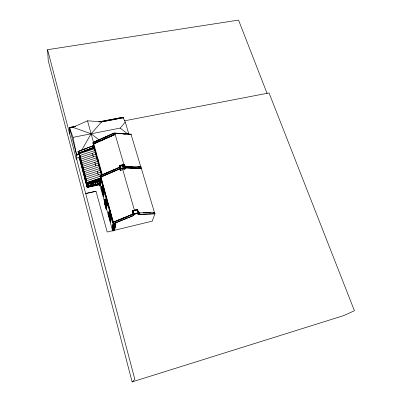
<?xml version="1.0" encoding="UTF-8"?>
<svg xmlns="http://www.w3.org/2000/svg" width="402" height="402" viewBox="0 0 402 402"><rect width="100%" height="100%" fill="white"/><g stroke="black" fill="none" stroke-linecap="round" stroke-linejoin="round"><path stroke-width="0.6" d="M76.45 154.489L76.365 159.358L47.572 49.697L238.552 20.1L267.094 93.41M76.656 155.041L69.42 127.575L74.953 126.489M78.757 153.971L78.913 154.604L76.666 155.026M78.752 154.227L78.722 153.082L93.681 147.283M100.606 181.041L87.008 184.041L78.857 153.242L81.712 152.659M79.234 157.529L87.144 187.422L99.254 184.734M79.918 156.413L79.671 158.112M79.651 155.137L79.702 158.051L79.802 155.051M79.938 158.127L80.616 160.694M80.34 157.996L80.636 160.358M80.676 161.368L80.742 159.509M80.722 161.539L80.787 159.689M80.807 161.403L81.49 163.981M81.189 161.187L81.149 162.297L80.817 161.046M81.234 160.74L81.505 163.649M81.556 164.594L81.315 164.725L81.571 164.599M81.47 164.664L81.556 162.328M81.511 165.383L81.812 162.82M81.551 164.674L81.616 162.82M81.691 162.84L81.541 165.297M81.752 165.423L81.797 164.202M81.872 165.423L82.561 167.951M81.928 163.976L82.219 166.327M82.621 166.599L82.576 167.684L82.244 166.428M82.646 168.8L82.696 167.594M82.767 168.81L83.445 171.302M82.822 167.358L83.103 169.679L83.154 168.594M83.179 168.699L83.46 171.021M83.526 172.126L83.611 170.337M83.651 172.141L84.335 174.649M83.737 170.167L83.988 173.021M84.043 171.95L84.345 174.367L84.4 173.302M84.41 175.468L84.5 173.694L85.817 178.483M84.536 175.488L85.219 178.006M84.631 173.533L84.877 176.372L84.963 174.785M84.988 174.89L85.234 177.724L85.319 176.146M85.34 178.84L85.078 178.955L85.335 178.865M85.556 178.282L85.355 179.463L85.39 176.111M85.274 179.699L85.515 179.513L85.274 179.699L85.129 178.91M85.319 178.905L85.41 177.126M85.375 179.423L85.465 177.749M85.52 179.659L85.586 178.493M85.606 179.533L86.294 182.061M85.686 178.156L85.958 180.458M86.018 179.413L86.319 181.815L86.38 180.779M86.395 182.96L86.485 180.473M86.485 182.845L87.184 185.488M86.631 180.453L86.505 182.523L86.847 183.804M86.943 182.252L87.214 185.191L87.279 184.161M87.159 186.161L87.299 183.985M99.093 184.242L87.199 186.96L87.445 186.84M87.42 183.96L87.254 186.076M87.385 183.87L86.998 186.211L87.43 186.719M87.299 186.684L87.47 183.965M87.445 186.93L87.631 184.041M87.465 186.925L88.34 186.965L87.525 187.146L87.792 183.503M88.314 186.88L87.576 186.975L88.279 186.86L88.385 183.372M88.199 186.744L88.415 183.483M88.535 183.317L88.269 186.804M88.812 183.412L88.636 185.98L90.003 185.684L90.194 183.111M88.636 186.247L91.46 185.684M101.691 175.156L92.756 142.7L93.42 142.564L93.003 142.821M90.309 183.086L90.118 185.659L91.49 185.357L91.691 182.784M93.711 145.258L93.756 144.69M94.108 148.936L94.254 147.062M91.822 185.965L92.103 182.538M95.731 153.604L95.827 152.423M92.495 181.593L90.636 182.207M92.249 185.513L95.068 184.895M92.49 182.614L92.274 185.186L93.641 184.885L93.867 182.312M92.631 181.548L93.907 181.493L93.942 181.111M94.078 181.066L94.043 181.468L95.339 181.186L95.39 180.634M93.983 182.287L93.756 184.86L95.123 184.563L95.359 181.985M97.364 158.996L97.445 158.071M95.525 180.588L95.47 181.156L96.766 180.875L96.837 180.156M95.45 185.171L95.776 181.739M95.882 184.659L98.686 184.101M96.133 181.82L95.887 184.392L97.249 184.096L97.51 181.518M97.817 159.74L97.731 160.614L95.867 153.825M96.972 180.111L96.897 180.845L98.194 180.563L98.284 179.674M152.172 221.16L107.223 232.034L95.993 191.246L85.691 193.533L76.385 158.112L79.963 157.378M99.701 168.036L99.812 166.9M97.626 181.493L97.359 184.071L98.721 183.774L98.998 181.191M100.309 168.478L100.219 169.378L99.957 168.428M98.42 179.629L98.324 180.533L99.616 180.252L99.731 179.197M98.932 184.407L99.309 180.97M99.023 184.558L99.033 184.513M99.962 175.769L100.641 175.624L99.962 175.769L113.223 224.185L113.872 224.14L100.47 175.473L119.54 167.207L120.364 170.619L122.721 169.599L124.871 169.649L125.233 167.835L120.695 168.81L120.364 170.619M99.45 180.965L99.078 184.433M99.867 179.151L99.751 180.227L100.611 180.036M100.204 175.89L101.033 178.91M99.656 184.116L99.837 182.478M99.746 183.679L99.867 182.588M100.666 176.076L100.721 175.594L115.545 169.167M99.902 184.106L100.038 182.87M100.249 181.006L100.736 176.669M100.013 185.392L100.093 184.694M100.153 184.141L100.289 182.98M100.686 179.443L100.736 178.99M101.028 177.156L101.063 176.84M100.294 184.624L100.344 184.206M100.41 183.021L100.46 182.593M100.706 181.408L100.756 180.975M100.51 184.201L100.133 182.011M100.882 180.825L100.5 178.759M102.178 182.915L102.058 183.94L104.319 192.191M102.334 183.046L102.208 184.111L104.218 191.452M101.912 187.041L101.686 188.945L102.118 190.523L102.344 188.623L101.932 187.226M101.756 189.025L101.952 187.372M102.274 188.543L102.118 190.518M102.6 192.302L102.173 190.724L102.399 188.829L102.832 190.407L102.585 192.116M102.244 190.804L102.445 189.156M102.56 191.975L102.761 190.332M103.394 186.995L103.254 187.814M103.088 194.086L102.656 192.508L102.892 190.618C103.781 191.653 102.681 196.879 103.254 192.126M102.726 192.588L102.892 190.618M103.143 194.292L103.379 192.417L103.816 194.015L103.57 195.849L103.143 194.292L103.379 192.417M103.872 188.679L103.786 189.659L103.897 188.814M103.213 194.377L103.425 192.749M100.661 182.739L100.721 182.292M103.53 195.528L103.746 193.93M104.299 189.739L104.183 191.221L104.309 190.292M104.314 199.302L105.435 199.05L104.314 199.302L105.972 205.558L107.093 205.301L105.435 199.05M106.088 209.08L104.47 202.829L104.907 202.729L106.56 208.784L106.088 209.08L106.53 208.975M105.108 201.337L104.867 203.03L104.425 203.131M105.319 202.276L105.143 203.477L106.344 207.879L106.791 204.93M105.188 203.643L105.359 202.467M105.505 202.824L105.58 204.633L105.726 203.633M105.892 203.467L105.902 205.809M105.972 205.558L107.108 205.186L106.525 209.01L104.877 202.96M106.138 205.151L106.213 206.95L106.435 205.467M106.299 207.713L106.651 205.397M106.435 208.447L106.927 205.191L106.359 203.01M109.46 209.085L109.359 210.005M123.062 118.098L123.128 117.691L101.666 121.801L87.546 120.811L72.862 127.313L69.566 127.942L69.596 133.58M108.6 214.296L108.882 212.552L109.324 214.186L109.042 215.914L108.6 214.296L108.882 212.552M108.676 214.392L108.922 212.879M109.394 210.07L109.57 208.975M109.726 211.291L109.907 210.201M109.942 210.266L109.766 211.618L109.912 210.738M109.972 210.949L109.867 211.864M109.249 214.085L109.042 215.914M109.54 217.748L109.098 216.125L109.384 214.397L109.826 216.02L109.54 217.743L109.831 216.03M109.173 216.226L109.424 214.723M109.5 217.427L109.751 215.929M110.042 219.587L109.595 217.959L109.887 216.241C110.887 217.17 109.45 222.185 110.334 217.879M110.098 219.799L110.394 218.09L110.841 219.738L110.535 221.401L110.138 219.829M110.892 215.598L110.997 214.693M109.676 218.06L109.927 216.567M110.002 219.266L110.259 217.778M110.173 219.899L110.394 218.09M112.63 226.572L112.701 226.16M119.615 165.574L120.56 169.016L125.459 167.966L124.509 164.529L119.6 165.664L121.434 165.272M125.459 167.966L124.449 164.363L119.912 165.328L120.711 168.719L125.248 167.745L125.323 167.378L120.781 168.353L120.711 168.719M120.56 169.016L125.479 167.875M110.766 219.633L110.535 221.401M111.449 216.356L111.279 217.015M111.5 216.507L111.329 217.427L109.259 209.864M124.449 164.363L125.248 167.745M112.384 227.748L112.48 227.256L112.942 228.954L114.726 228.522L114.625 229.014M112.947 224.944L113.027 224.542L113.485 226.225L115.253 225.798L115.173 226.2M113.52 222.261L113.645 223.808L100.842 177.101L119.861 168.87M113.203 224.19L113.902 223.994M112.887 225.969L112.957 225.602M112.369 228.914L112.434 228.557M112.655 227.889L112.726 227.532M128.61 134.313L131.037 134.253L114.108 133.017L93.249 142.373L93.621 143.725L115.153 134.424L114.5 134.374L93.621 143.725M113.444 224.241L106.992 200.668M113.289 225.502L113.364 225.12M113.464 224.612L113.535 224.241L113.736 224.969L115.816 224.467L115.947 223.854L113.856 224.356M112.52 231.085L113.937 223.949M113.233 231.049L113.354 230.462M114.243 226.04L114.319 225.663M114.424 225.155L114.5 224.783M114.062 228.683L114.133 228.326M115.067 224.065L115.148 223.658M114.012 229.843L114.083 229.487M114.711 226.999L114.786 226.638M115.711 222.959L115.585 223.552L113.645 223.808M114.836 227.818L114.937 227.421M124.67 166.262L140.921 166.704L140.861 167.106L131.037 134.253M154.479 212.648L141.273 168.147L128.776 167.83M125.052 167.82L141.298 168.227L140.921 166.704M132.585 210.789L137.579 209.613L132.585 210.789L133.58 214.397L138.6 213.135L137.539 209.512L132.906 210.603L133.735 214.1L138.363 213.005L138.459 212.688L133.821 213.784L133.735 214.1M132.801 211L132.379 212.563L132.906 214.407L132.956 214.035L113.263 222.155L113.676 223.648L133.348 215.658L132.956 214.035M132.951 211.527L133.71 214.176L133.348 215.658M137.539 209.512L137.444 209.834L134.554 210.512M137.73 210.97L138.343 213.08L137.951 214.562L154.916 213.779M138.6 213.135L137.554 209.693M154.534 212.497L138.167 212.924M152.212 221.065L154.986 213.743L154.554 212.286M87.415 183.367L87.742 183.206M81.601 150.313L91.118 133.791L101.666 121.801M88.515 183.473L87.762 183.699M100.103 181.106L99.832 181.151M69.566 127.942L73.003 137.338L120.218 128.092L125.243 122.012L123.128 117.691M99.661 185.056L99.49 184.84M88.807 182.855L88.4 183.026M47.572 49.697L48.245 60.672L132.142 381.9L134.846 379.377L85.691 193.558L95.988 191.267M88.264 186.679L88.34 186.965M93.249 142.373L113.525 133.434M93.495 142.504L100.364 139.424M101.51 138.911L108.384 135.826M109.525 135.313L113.535 133.519M114.816 134.484L93.812 143.891L114.836 134.564M100.621 175.548L118.942 167.604M116.686 168.674L118.967 167.684M100.47 175.473L100.857 176.89L119.947 168.624M114.66 221.788L120.374 219.432M121.52 218.964L127.233 216.608M128.374 216.135L132.921 214.16L113.263 222.155M114.062 222.175L115.776 221.467M116.917 220.999L119.771 219.819M120.912 219.351L122.625 218.643M123.771 218.17L127.193 216.758M130.62 215.346L132.333 214.638M113.676 223.648L133.384 215.532M78.013 151.509L93.822 145.474L78.013 151.509L78.485 153.293L94.309 147.258L78.485 153.293M79.506 151.247L81.802 150.353M83.526 149.685L86.978 148.348M90.425 147.011L93.299 145.896M79.395 153.705L94.314 148.765M79.872 155.494L94.802 150.549M80.345 157.288L95.294 152.338M80.822 159.086L95.787 154.127M81.299 160.885L96.279 155.926M81.777 162.689L96.776 157.725M82.259 164.498L97.269 159.529M82.732 166.292L97.761 161.313M83.209 168.086L98.254 163.101M83.686 169.88L98.746 164.895M84.164 171.684L99.239 166.689M84.641 173.488L99.736 168.488M85.123 175.297L100.229 170.292M85.601 177.111L100.726 172.101M86.083 178.925L101.224 173.915M86.576 180.769L100.565 176.136M87.028 182.493L100.45 178.046M100.721 179.061L87.224 183.533L86.973 182.689L100.505 178.212M89.661 182.483L100.033 179.046M89.425 182.598L100.043 179.091M100.716 178.98L87.224 183.533M132.142 381.9L343.529 315.665L354.428 310.746L269.038 92.937L124.409 120.841M114.701 225.085L113.66 225.336L113.188 223.612L113.56 225.844L115.369 225.411L115.474 224.904L114.595 225.11M133.71 214.176L138.343 213.08M87.179 187.327L99.289 184.669M87.576 183.603L89.998 183.076M87.204 183.84L99.882 181.051M87.239 183.855L99.867 181.106M99.706 184.237L99.078 184.242M87.013 182.729L79.249 153.162L94.163 148.222L101.6 175.282M89.907 182.448L100.917 180.051M122.655 165.011L123.881 164.75M78.189 154.343L76.506 154.685L73.003 137.338M76.611 154.971L78.913 154.604L78.752 154.157M75.566 126.313L69.41 127.529L69.566 128.067L73.254 127.359M98.942 121.886L122.942 117.258L123.107 117.816L100.952 122.057M98.947 121.906L122.937 117.319L123.072 118.017M137.992 214.437L154.986 213.743M138.735 213.025L139.946 212.98M142.981 212.859L150.263 212.578M153.293 212.457L154.509 212.412M138.76 213.115L139.971 213.065M145.434 212.854L150.288 212.663M138.715 213.271L139.926 213.221M149.021 212.864L150.84 212.794M125.077 167.674L141.333 168.086M125.027 167.734L126.278 167.77M124.992 167.92L141.228 168.327M124.64 166.408L132.76 166.629M138.383 166.78L140.906 166.93L137.785 166.845M124.665 166.493L129.665 166.629M131.062 134.323L114.786 133.147L123.982 164.875M115.294 133.268L114.108 133.263M117.108 133.399L120.731 133.665M122.545 133.796L126.173 134.062M128.59 134.238L131.007 134.409M117.128 133.479L119.545 133.655M122.57 133.876L124.987 134.052M85.209 178.895L85.319 179.568M72.862 127.313L91.118 133.791L99.41 140.162M87.038 186.126L87.244 186.835M100.857 176.89L119.896 168.689M87.033 186.156L87.199 186.96M81.36 164.674L81.505 165.453M120.218 128.092L127.73 133.997M109.098 216.12L109.384 214.397M109.6 217.954L109.887 216.241M125.243 122.012L128.967 134.509M137.75 210.889L138.363 213.005M124.359 164.825L125.057 167.232M114.108 133.017L114.5 134.374M122.721 169.599L134.459 210.362M105.575 200.477L106.193 202.623M119.912 165.328L120.781 168.353M132.906 210.603L133.821 213.784M120.695 168.81L119.831 165.79L119.515 167.353M105.485 199.9L106.218 202.462M79.676 157.494L79.616 158.313M112.6 230.698L99.822 184.83M87.546 120.811L93.51 142.469M93.395 142.459L102.344 174.981M98.033 159.559L98.359 160.755M93.169 143.439L96.631 156.041M96.962 157.242L98.611 163.242M98.942 164.443L101.912 175.242M95.983 153.971L96.274 155.041M96.44 155.644L96.736 156.715M100.384 169.991L100.636 170.91M100.807 171.518L101.073 172.503M99.887 168.363L101.153 173.071M101.364 180.121L104.676 192.206M105.002 193.417L106.661 199.462M100.55 178.307L100.997 179.935L100.847 178.538M109.098 209.658L111.424 218.155M100.445 179.232L100.907 181.528L100.399 179.664M100.349 180.096L100.837 182.724L100.284 180.689M100.229 181.156L100.686 183.438L100.183 181.583M92.385 153.298L93.364 156.891M94.837 162.282L95.817 165.865M97.289 171.267L98.279 174.89M100.068 182.593L100.525 184.865L100.023 183.021M99.972 183.443L100.344 185.623L99.912 184.021M104.47 202.829L106.118 208.889M79.224 153.72L80.596 158.79M80.862 159.89L82.179 164.755M82.495 165.951L84.189 172.473M86.093 179.629L87.083 183.262M79.948 157.765L80.279 159.011M78.099 151.574L78.571 153.358M79.626 157.403L87.525 187.146M79.495 157.499L79.656 158.182M79.234 157.499L87.144 187.422M76.666 155.061L76.511 154.428L78.757 153.906L78.35 151.911M123.233 166.222A0.638 0.583 10.1 0 1 122.615 166.936A0.638 0.583 10.1 0 1 122.002 166.182M101.776 186.201L101.49 188.679L103.701 196.794L104.012 194.387L101.776 186.201M101.877 186.809L101.636 188.85L103.605 196.075L103.872 194.121L101.877 186.809M108.751 211.718L108.384 213.98L110.666 222.336L111.052 220.15L108.751 211.718M108.847 212.326L108.545 214.191L110.57 221.628L110.902 219.854L108.847 212.326M112.671 225.185L113.163 227.844L115.414 227.306L115.535 226.803L113.263 227.346L112.671 225.185M78.933 158.051L79.189 158.122L78.948 158.026M112.319 227.502L112.776 229.803L114.811 229.311L114.887 228.949L112.846 229.441L112.319 227.502M112.555 226.286L113.017 228.597L115.062 228.105L115.138 227.743L113.088 228.241L112.555 226.286M112.867 224.658L113.334 226.984L115.399 226.492L115.474 226.125L113.404 226.622L112.867 224.658M112.243 228.467L112.61 230.642L114.379 230.21L114.48 229.728L112.706 230.155L112.243 228.467M99.661 185.789L99.952 185.905L99.661 185.789M122.203 166.137A0.774 0.703 10.2 0 0 123.494 165.86A0.774 0.703 10.2 0 0 122.55 164.966A0.774 0.703 10.2 0 0 122.203 166.137M122.283 166.111A0.643 0.583 10.2 0 0 123.359 165.885A0.643 0.583 10.2 0 0 122.575 165.142A0.643 0.583 10.2 0 0 122.283 166.111"/></g></svg>
